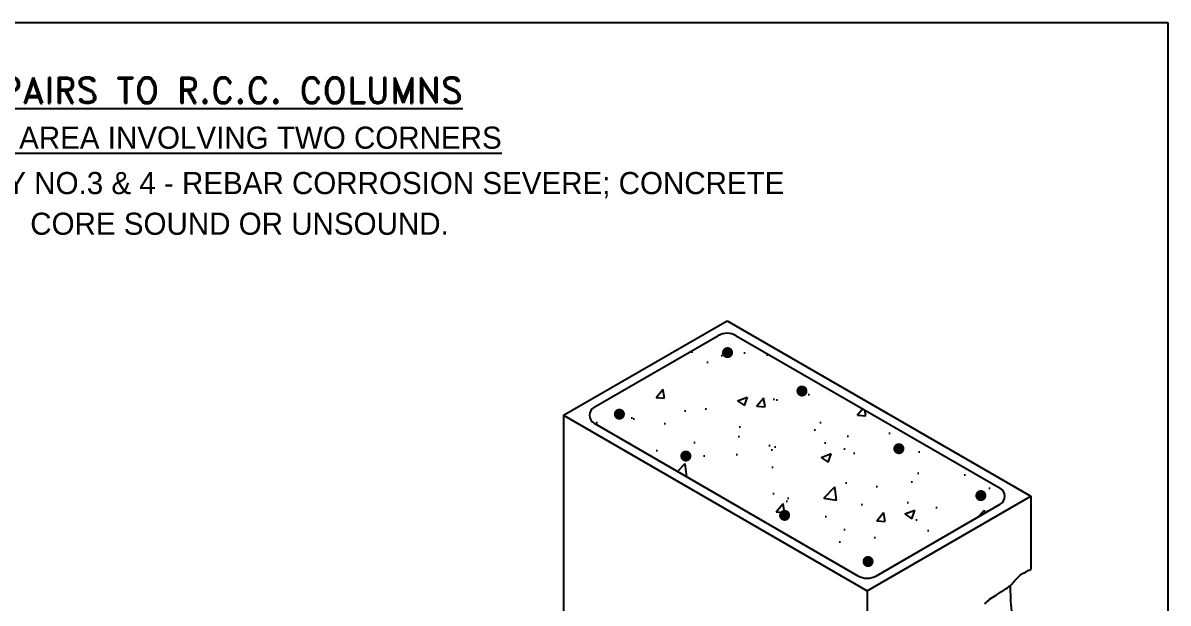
# Model space of a CAD drawing. Header units: millimetres. Extents: x -8855 to 105318, y -17958 to 67465.
# Drawn here: x 19687 to 32128, y 61168 to 67465 of the extents above; entities that cross this region are included whole.
import ezdxf

# ---------------------------------------------------------------- set-up
doc = ezdxf.new("R2010")
doc.units = ezdxf.units.MM
doc.header["$LTSCALE"] = 25
doc.layers.add('TEXT', color=2, linetype='Continuous')
doc.styles.add('ROMAND', font='romand.shx')
doc.styles.add('ROMANS', font='stylu.ttf')

msp = doc.modelspace()

# ---------------------------------------------------------------- hatches: boundary and pattern name
h = msp.add_hatch()
h.set_pattern_fill('AR-CONC', color=256, scale=6, style=0)
h.set_pattern_definition([(50, (406367.1, 39193.7), (1093.108, -95.6345), [114.3, -1257.3]), (355, (406367.1, 39193.7), (-211.457, 1146.34), [91.44, -1005.84]), (100.451, (406458.2, 39185.8), (881.655, 1050.7), [97.14, -1068.54]), (46.1842, (406367.1, 39498.5), (1626.4742, -252.254), [171.45, -1885.95]), (96.6356, (406502.6, 39477.5), (1424.4254, 1484.5533), [145.71, -1602.81]), (351.184, (406367.1, 39498.5), (1424.428, 1484.551), [137.16, -1508.76]), (21, (406519.5, 39422.3), (909.6893, -613.5931), [114.3, -1257.3]), (326, (406519.5, 39422.3), (370.8122, 1105.1278), [91.44, -1005.84]), (71.4514, (406595.3, 39371.2), (1280.499, 491.537), [97.14, -1068.54]), (37.5, (406367.1, 39193.74), (18.5316, 507.33023), [0, -993.648, 0, -1021.08, 0, -1009.65]), (7.5, (406367.1, 39193.74), (400.918, 601.08345), [0, -582.168, 0, -970.788, 0, -384.81]), (327.5, (406027.25, 39193.74), (813.54357, -34.37246), [0, -381, 0, -1188.72, 0, -1577.34]), (317.5, (405874.85, 39193.74), (888.7751, 152.559), [0, -495.3, 0, -789.432, 0, -1120.14])])
h.paths.add_polyline_path([(27436.77789, 64069.24239, 0.2679491923), (27236.77789, 64069.24239), (25892.60567, 63293.1842, 0.5773502692), (25892.60567, 63119.97912), (28759.00304, 61465.06382, 0.2679491927), (28959.00304, 61465.06382), (30303.17526, 62241.12202, 0.577350269), (30303.17526, 62414.3271)])
h.paths.add_polyline_path([(29173.09029, 62843.94748, -1), (29233.09029, 62843.94748, -1)], flags=16)
h.paths.add_polyline_path([(27991.70022, 62120.23112, -1), (27931.70022, 62120.23112, -1)], flags=16)
h.paths.add_polyline_path([(28898.3708, 61618.87599, -1), (28838.3708, 61618.87599, -1)], flags=16)
h.paths.add_polyline_path([(28120.39313, 63469.63671, -1), (28180.39313, 63469.63671, -1)], flags=16)
h.paths.add_polyline_path([(30063.75989, 62334.89417, -1), (30123.75989, 62334.89417, -1)], flags=16)
h.paths.add_polyline_path([(26919.17518, 62764.1556, -1), (26859.17518, 62764.1556, -1)], flags=16)
h.paths.add_polyline_path([(27311.91218, 63886.79655, -1), (27371.91218, 63886.79655, -1)], flags=16)
h.paths.add_polyline_path([(26196.91322, 63218.51321, -1), (26136.91322, 63218.51321, -1)], flags=16)

# ---------------------------------------------------------------- linework, layer by layer
for p, q in [((32127.86101, 67465.18411), (12648.00133, 67465.18411)), ((32127.86101, 39229.87558), (32127.86101, 67465.18411)), ((25558.61847, 63206.58166), (27336.77789, 64233.20247)), ((27336.77789, 64233.20247), (30637.16246, 62327.72455)), ((25892.60567, 63293.1842), (27236.77789, 64069.24239)), ((27436.77789, 64069.24239), (30303.17526, 62414.3271)), ((25558.61847, 63206.58166), (25558.61847, 57753.55838)), ((25558.61847, 63206.58166), (28859.00304, 61301.10374)), ((25892.60567, 63119.97912), (28759.00304, 61465.06382)), ((28859.00304, 61301.10374), (30637.16246, 62327.72455)), ((28959.00304, 61465.06382), (30303.17526, 62241.12202)), ((30637.16246, 62327.72455), (30637.16246, 61532.4458)), ((28859.00304, 61301.10374), (28859.00304, 59979.53742))]:
    msp.add_line(p, q)
at = {"const_width": 60}
for points in [[(27311.91218, 63886.79655, 1), (27371.91218, 63886.79655, 1)], [(28120.39313, 63469.63671, 1), (28180.39313, 63469.63671, 1)], [(26136.91322, 63218.51321, 1), (26196.91322, 63218.51321, 1)], [(29173.09029, 62843.94748, 1), (29233.09029, 62843.94748, 1)], [(26859.17518, 62764.1556, 1), (26919.17518, 62764.1556, 1)], [(30063.75989, 62334.89417, 1), (30123.75989, 62334.89417, 1)], [(27931.70022, 62120.23112, 1), (27991.70022, 62120.23112, 1)], [(28838.3708, 61618.87599, 1), (28898.3708, 61618.87599, 1)]]:
    msp.add_lwpolyline(points, format="xyb", close=True, dxfattribs=at)
for points in [[(30184.23146, 61206.41574), (30224.81277, 61232.71622), (30260.60346, 61255.48339), (30292.05717, 61275.24944), (30319.62753, 61292.54656), (30343.76817, 61307.90695), (30364.93275, 61321.86279), (30383.57489, 61334.94628), (30400.14824, 61347.6896), (30415.07167, 61360.51864), (30428.62511, 61373.4341), (30441.0537, 61386.33035), (30452.60261, 61399.10179), (30463.51699, 61411.64279), (30474.04199, 61423.84774), (30484.42279, 61435.61104), (30494.90453, 61446.82705), (30505.78188, 61457.44538), (30517.54759, 61467.63645), (30530.74387, 61477.6259), (30545.91298, 61487.63934), (30563.59715, 61497.90242), (30584.33863, 61508.64077), (30608.67965, 61520.08002), (30637.16246, 61532.4458)], [(29944.82353, 60612.20509), (30146.52094, 60738.43888), (30353.6757, 60866.848), (30417.96508, 60916.78483), (30432.25147, 61045.19396), (30417.96508, 61187.87061), (30415.50905, 61360.93543)], [(30133.28234, 61161.94037), (30146.91592, 61170.39692), (30160.09846, 61180.34343), (30172.61022, 61192.20725), (30184.23146, 61206.41574)]]:
    msp.add_lwpolyline(points)
for centre, radius, start, end in [((27336.77789, 63896.03731), 200, 60.000000023, 120), ((25942.60567, 63206.58166), 100, 120.000000001, 240), ((30253.17526, 62327.72456), 100, 300.000000055, 60.000000024), ((28859.00304, 61638.2689), 200, 240, 300)]:
    msp.add_arc(centre, radius, start, end)

# ---------------------------------------------------------------- texts
at = {"layer": 'TEXT'}
for s, height, style, p in [('%%UREPAIRS TO R.C.C. COLUMNS', 280, 'ROMAND', (18971.18293, 66593.53193)), ('%%UDAMAGED AREA INVOLVING TWO CORNERS', 240, 'ROMANS', (17933.90901, 66099.64192)), ('DAMAGE CATEGORY NO.3 & 4 - REBAR CORROSION SEVERE; CONCRETE', 240, 'ROMANS', (16439.90891, 65607.13894)), ('CORE SOUND OR UNSOUND.', 240, 'ROMANS', (19766.81033, 65165.8155))]:
    msp.add_text(s, height=height, dxfattribs=dict(at, style=style)).set_placement(p)

doc.saveas('drawing.dxf')
